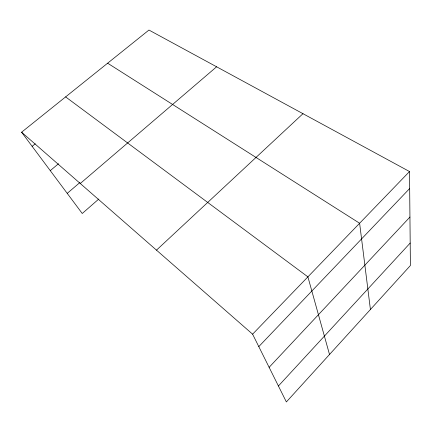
<?xml version="1.0" encoding="UTF-8"?>
<svg xmlns="http://www.w3.org/2000/svg" width="432" height="432" viewBox="0 0 432 432"><rect width="100%" height="100%" fill="white"/><g stroke="black" fill="none" stroke-linecap="round" stroke-linejoin="round"><path stroke-width="0.65" d="M278.419 385.992L410.189 243.059M269.125 367.335L409.941 217.058M258.8 346.61L409.671 188.509M409.514 171.542L410.4 265.523L286.367 401.949L252.601 334.174L409.514 171.542L148.954 30.051L21.6 132.208L82.242 213.494L98.809 199.022M156.487 250.139L302.978 113.692M80.271 183.503L216.61 66.793M67.225 193.369L79.915 182.515M50.263 170.629L58.52 163.733M32.135 146.335L35.257 143.791M107.633 63.202L359.618 223.252L370.418 309.496M65.621 96.898L307.897 276.858L329.513 354.488M21.6 132.208L252.601 334.174"/></g></svg>
